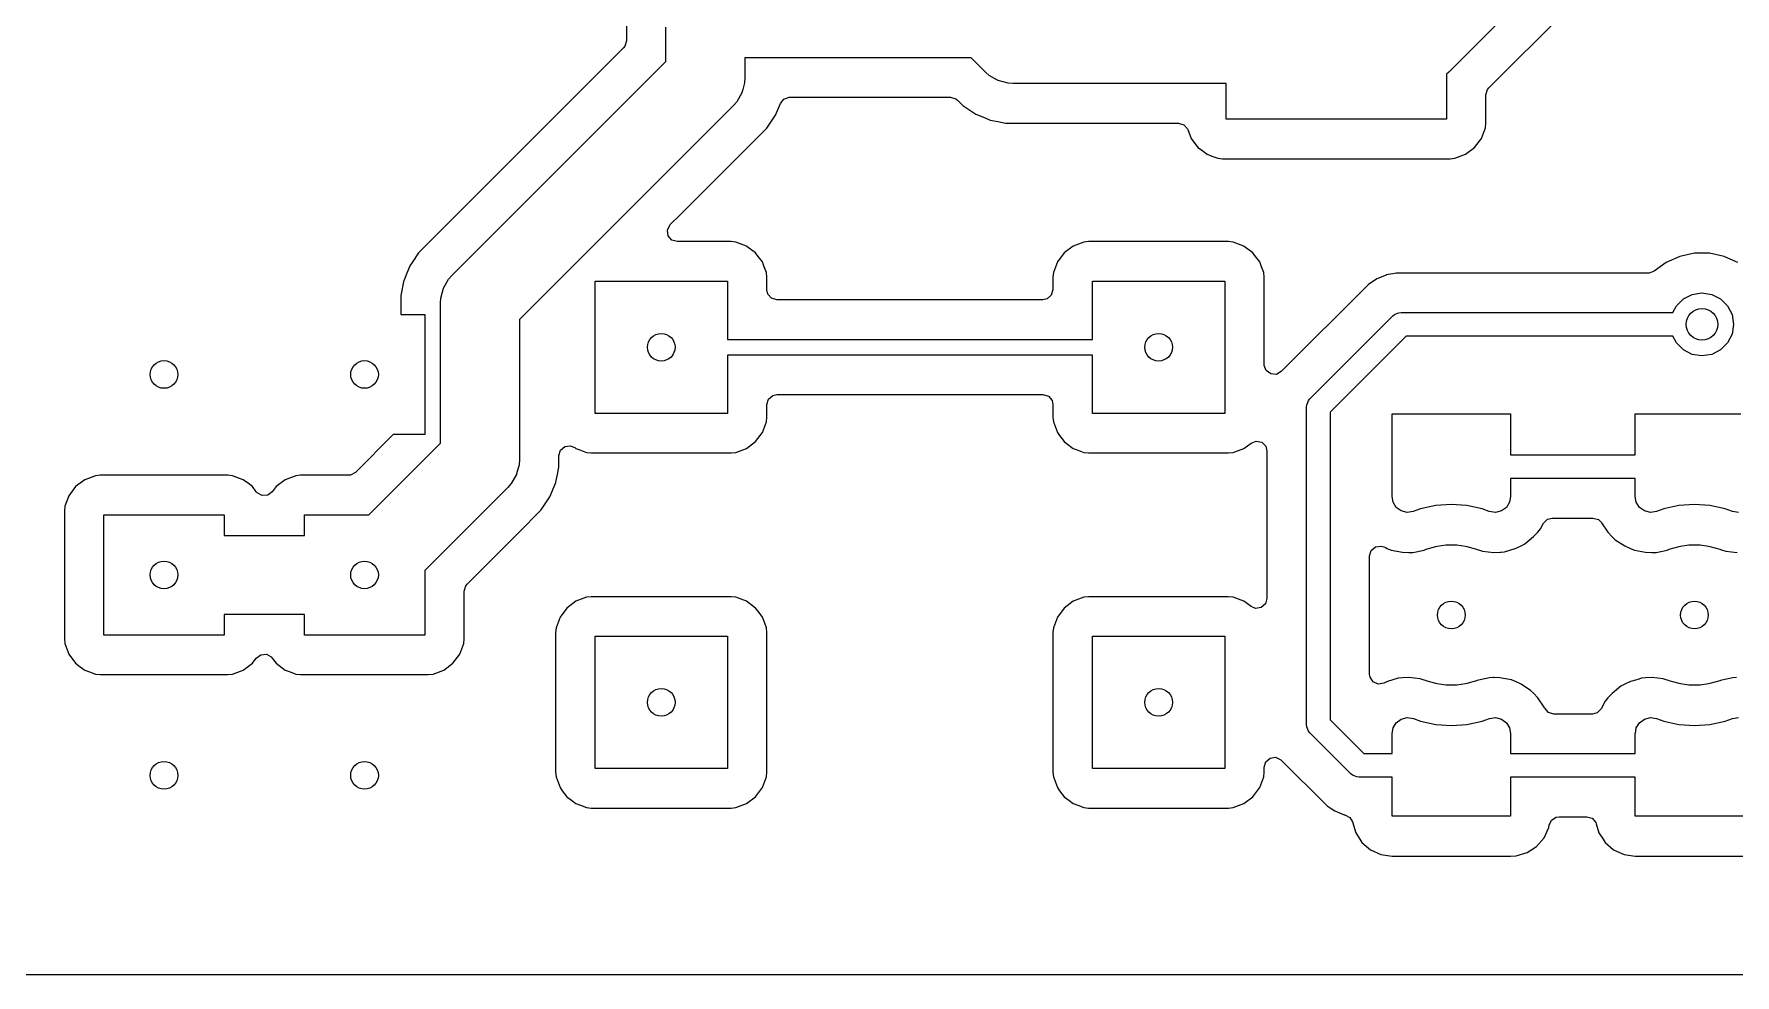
# Model space of a CAD drawing. Extents: x 0.21 to 3.39, y 0.21 to 2.59.
# Drawn here: x 1.773 to 2.621, y 0.21 to 0.68 of the extents above; entities that cross this region are included whole.
import ezdxf

# ---------------------------------------------------------------- set-up
doc = ezdxf.new("R2010")
doc.units = 0
doc.header["$MEASUREMENT"] = 0
doc.layers.add('BLACK', color=7, linetype='CONTINUOUS')

msp = doc.modelspace()

# ---------------------------------------------------------------- linework, layer by layer
at = {"layer": 'BLACK', "linetype": 'CONTINUOUS'}
for p, q in [((2.56392, 0.74608), (2.4787, 0.66086)), ((2.5088, 0.66309), (2.57483, 0.72912)), ((2.06864, 0.70398), (2.06864, 0.6764)), ((2.08835, 0.66619), (2.08835, 0.68331)), ((2.06719, 0.67289), (1.96496, 0.57067)), ((2.06785, 0.67372), (2.06719, 0.67289)), ((2.06864, 0.6764), (2.06785, 0.67372)), ((1.98164, 0.55948), (2.08835, 0.66619)), ((2.22993, 0.66802), (2.12772, 0.66802)), ((2.12772, 0.66802), (2.12772, 0.65803)), ((2.24048, 0.66802), (2.22993, 0.66802)), ((2.24764, 0.66086), (2.24048, 0.66802)), ((2.49871, 0.653), (2.5088, 0.66309)), ((2.12755, 0.65546), (2.12667, 0.65218)), ((2.12772, 0.65803), (2.12755, 0.65546)), ((2.12755, 0.65546), (2.12755, 0.65546)), ((2.24958, 0.65916), (2.24764, 0.66086)), ((2.25328, 0.65702), (2.24958, 0.65916)), ((2.24958, 0.65916), (2.24958, 0.65916)), ((2.25403, 0.65659), (2.25328, 0.65702)), ((2.25899, 0.65526), (2.25403, 0.65659)), ((2.26156, 0.65509), (2.25899, 0.65526)), ((2.25899, 0.65526), (2.25899, 0.65526)), ((2.36771, 0.65509), (2.26156, 0.65509)), ((2.36771, 0.63731), (2.36771, 0.65509)), ((2.4787, 0.66086), (2.47755, 0.65985)), ((2.47755, 0.65985), (2.47755, 0.63731)), ((2.12365, 0.64605), (2.12195, 0.64411)), ((2.12622, 0.6505), (2.12365, 0.64605)), ((2.12365, 0.64605), (2.12365, 0.64605)), ((2.12667, 0.65218), (2.12622, 0.6505)), ((2.14294, 0.63937), (2.14538, 0.64526)), ((2.14538, 0.64526), (2.14713, 0.64743)), ((2.14713, 0.64743), (2.14978, 0.64832)), ((2.14978, 0.64832), (2.14996, 0.64832)), ((2.14996, 0.64832), (2.22796, 0.64832)), ((2.22796, 0.64832), (2.23026, 0.64832)), ((2.23026, 0.64832), (2.23294, 0.64753)), ((2.23294, 0.64753), (2.23377, 0.64687)), ((2.23377, 0.64687), (2.23645, 0.64418)), ((2.49726, 0.6495), (2.49804, 0.65218)), ((2.49726, 0.63543), (2.49726, 0.6495)), ((2.49804, 0.65218), (2.49871, 0.653)), ((2.12195, 0.64411), (2.01524, 0.53741)), ((2.13957, 0.63434), (2.14294, 0.63937)), ((2.23645, 0.64418), (2.23845, 0.64285)), ((2.23845, 0.64285), (2.2429, 0.63987)), ((2.2429, 0.63987), (2.2429, 0.63987)), ((2.2429, 0.63987), (2.2475, 0.63796)), ((2.2475, 0.63796), (2.2475, 0.63796)), ((2.2475, 0.63796), (2.2475, 0.63796)), ((2.2475, 0.63796), (2.25007, 0.6369)), ((2.25007, 0.6369), (2.25388, 0.63614)), ((2.47755, 0.63731), (2.36771, 0.63731)), ((2.09543, 0.58972), (2.13863, 0.63292)), ((2.13863, 0.63292), (2.13957, 0.63434)), ((2.25388, 0.63614), (2.25768, 0.63539)), ((2.25768, 0.63539), (2.25768, 0.63539)), ((2.25768, 0.63539), (2.26544, 0.63539)), ((2.26544, 0.63539), (2.34395, 0.63539)), ((2.34395, 0.63539), (2.34664, 0.6346)), ((2.34664, 0.6346), (2.34847, 0.63249)), ((2.34847, 0.63249), (2.3486, 0.63216)), ((2.3486, 0.63216), (2.35024, 0.62777)), ((2.35024, 0.62777), (2.35024, 0.62777)), ((2.35024, 0.62777), (2.35363, 0.62324)), ((2.49163, 0.62324), (2.49502, 0.62777)), ((2.49502, 0.62777), (2.497, 0.63308)), ((2.497, 0.63308), (2.49726, 0.63543)), ((2.35363, 0.62324), (2.35483, 0.62234)), ((2.35483, 0.62234), (2.35817, 0.61984)), ((2.35817, 0.61984), (2.35817, 0.61984)), ((2.35817, 0.61984), (2.35817, 0.61984)), ((2.35817, 0.61984), (2.36054, 0.61896)), ((2.48178, 0.61786), (2.48709, 0.61984)), ((2.48709, 0.61984), (2.49163, 0.62324)), ((2.36054, 0.61896), (2.36348, 0.61786)), ((2.36348, 0.61786), (2.36348, 0.61786)), ((2.36348, 0.61786), (2.36582, 0.61761)), ((2.36582, 0.61761), (2.47944, 0.61761)), ((2.47944, 0.61761), (2.48178, 0.61786)), ((2.09046, 0.58476), (2.09543, 0.58972)), ((2.08906, 0.58195), (2.09022, 0.5845)), ((2.08946, 0.57919), (2.08906, 0.58195)), ((2.09129, 0.57707), (2.08946, 0.57919)), ((2.09022, 0.5845), (2.09046, 0.58476)), ((2.09397, 0.57629), (2.09129, 0.57707)), ((1.96496, 0.57067), (1.96176, 0.56587)), ((1.96496, 0.57067), (1.96496, 0.57067)), ((2.12087, 0.57629), (2.09397, 0.57629)), ((2.12322, 0.57604), (2.12087, 0.57629)), ((2.12087, 0.57629), (2.12087, 0.57629)), ((2.12852, 0.57405), (2.12322, 0.57604)), ((2.12322, 0.57604), (2.12322, 0.57604)), ((2.12852, 0.57405), (2.12852, 0.57405)), ((2.12874, 0.57389), (2.12852, 0.57405)), ((2.12852, 0.57405), (2.12852, 0.57405)), ((2.13306, 0.57066), (2.12874, 0.57389)), ((2.13438, 0.5689), (2.13306, 0.57066)), ((2.13646, 0.56612), (2.13438, 0.5689)), ((2.28694, 0.57066), (2.28354, 0.56612)), ((2.29148, 0.57405), (2.28694, 0.57066)), ((2.29678, 0.57604), (2.29148, 0.57405)), ((2.29148, 0.57405), (2.29148, 0.57405)), ((2.29913, 0.57629), (2.29678, 0.57604)), ((2.29678, 0.57604), (2.29678, 0.57604)), ((2.3689, 0.57629), (2.29913, 0.57629)), ((2.29913, 0.57629), (2.29913, 0.57629)), ((2.37125, 0.57604), (2.3689, 0.57629)), ((2.37656, 0.57405), (2.37125, 0.57604)), ((2.37125, 0.57604), (2.37125, 0.57604)), ((2.37656, 0.57405), (2.37656, 0.57405)), ((2.37677, 0.57389), (2.37656, 0.57405)), ((2.37656, 0.57405), (2.37656, 0.57405)), ((2.38109, 0.57066), (2.37677, 0.57389)), ((2.38241, 0.5689), (2.38109, 0.57066)), ((2.38449, 0.56612), (2.38241, 0.5689)), ((2.59398, 0.5689), (2.58718, 0.56587)), ((2.60127, 0.57045), (2.59398, 0.5689)), ((2.60873, 0.57045), (2.60127, 0.57045)), ((2.61602, 0.5689), (2.60873, 0.57045)), ((2.61788, 0.56807), (2.61602, 0.5689)), ((2.61602, 0.5689), (2.61602, 0.5689)), ((2.61602, 0.5689), (2.61602, 0.5689)), ((1.95916, 0.56061), (1.9577, 0.55709)), ((1.96044, 0.56369), (1.95916, 0.56061)), ((1.96065, 0.56422), (1.96044, 0.56369)), ((1.96176, 0.56587), (1.96065, 0.56422)), ((2.13736, 0.56369), (2.13646, 0.56612)), ((2.13646, 0.56612), (2.13646, 0.56612)), ((2.13646, 0.56612), (2.13646, 0.56612)), ((2.13844, 0.56081), (2.13736, 0.56369)), ((2.13869, 0.55847), (2.13844, 0.56081)), ((2.28156, 0.56081), (2.28131, 0.55847)), ((2.28354, 0.56612), (2.28156, 0.56081)), ((2.28354, 0.56612), (2.28354, 0.56612)), ((2.38539, 0.56369), (2.38449, 0.56612)), ((2.38449, 0.56612), (2.38449, 0.56612)), ((2.38449, 0.56612), (2.38449, 0.56612)), ((2.38647, 0.56081), (2.38539, 0.56369)), ((2.38672, 0.55847), (2.38647, 0.56081)), ((2.45083, 0.56028), (2.44753, 0.55963)), ((2.45248, 0.56061), (2.45083, 0.56028)), ((2.57832, 0.56061), (2.45248, 0.56061)), ((2.5786, 0.56062), (2.57832, 0.56061)), ((2.58124, 0.56156), (2.5786, 0.56062)), ((2.58718, 0.56587), (2.58124, 0.56156)), ((2.58718, 0.56587), (2.58718, 0.56587)), ((2.62282, 0.56587), (2.61788, 0.56807)), ((1.95768, 0.55705), (1.95617, 0.54944)), ((1.9577, 0.55709), (1.95768, 0.55705)), ((1.95768, 0.55705), (1.95768, 0.55705)), ((1.9577, 0.55709), (1.9577, 0.55709)), ((1.97604, 0.54813), (1.97737, 0.55309)), ((1.97737, 0.55309), (1.97994, 0.55754)), ((1.97994, 0.55754), (1.98164, 0.55948)), ((1.97994, 0.55754), (1.97994, 0.55754)), ((2.05298, 0.49058), (2.05298, 0.55658)), ((2.05298, 0.55658), (2.11898, 0.55658)), ((2.11898, 0.55658), (2.11898, 0.52752)), ((2.13869, 0.55219), (2.13869, 0.55847)), ((2.13869, 0.55847), (2.13869, 0.55847)), ((2.13914, 0.55012), (2.13869, 0.55219)), ((2.28131, 0.55219), (2.28052, 0.5495)), ((2.28131, 0.55847), (2.28131, 0.55219)), ((2.30102, 0.52752), (2.30102, 0.55658)), ((2.30102, 0.55658), (2.36702, 0.55658)), ((2.36702, 0.55658), (2.36702, 0.49058)), ((2.38672, 0.51491), (2.38672, 0.55847)), ((2.43867, 0.55489), (2.39519, 0.51141)), ((2.44287, 0.5577), (2.43867, 0.55489)), ((2.43867, 0.55489), (2.43867, 0.55489)), ((2.44289, 0.5577), (2.44287, 0.5577)), ((2.44746, 0.5596), (2.44289, 0.5577)), ((2.44753, 0.55963), (2.44746, 0.5596)), ((2.44753, 0.55963), (2.44753, 0.55963)), ((1.95617, 0.54944), (1.95617, 0.54)), ((1.97587, 0.54556), (1.97604, 0.54813)), ((1.97587, 0.47571), (1.97587, 0.54556)), ((1.97604, 0.54813), (1.97604, 0.54813)), ((2.14097, 0.54801), (2.13914, 0.55012)), ((2.14365, 0.54722), (2.14097, 0.54801)), ((2.27635, 0.54722), (2.14365, 0.54722)), ((2.27841, 0.54767), (2.27635, 0.54722)), ((2.28052, 0.5495), (2.27841, 0.54767)), ((2.59055, 0.54091), (2.59226, 0.54426)), ((2.59226, 0.54426), (2.59574, 0.54774)), ((2.59574, 0.54774), (2.60013, 0.54998)), ((2.60013, 0.54998), (2.605, 0.55075)), ((2.605, 0.55075), (2.60987, 0.54998)), ((2.60987, 0.54998), (2.61426, 0.54774)), ((2.61426, 0.54774), (2.61774, 0.54426)), ((2.61774, 0.54426), (2.61998, 0.53987)), ((1.95617, 0.54), (1.968, 0.54)), ((1.968, 0.54), (1.968, 0.48)), ((2.01524, 0.53741), (2.01524, 0.46756)), ((2.40949, 0.49784), (2.45082, 0.53918)), ((2.45082, 0.53918), (2.45172, 0.53991)), ((2.45172, 0.53991), (2.45322, 0.54053)), ((2.45322, 0.54053), (2.45385, 0.54079)), ((2.45385, 0.54079), (2.455, 0.54091)), ((2.455, 0.54091), (2.59055, 0.54091)), ((2.61998, 0.53987), (2.62075, 0.535)), ((2.62075, 0.535), (2.61998, 0.53013)), ((2.11898, 0.52752), (2.30102, 0.52752)), ((2.45745, 0.52909), (2.41957, 0.49122)), ((2.59055, 0.52909), (2.45745, 0.52909)), ((2.59226, 0.52574), (2.59055, 0.52909)), ((2.61998, 0.53013), (2.61774, 0.52574)), ((2.30102, 0.51965), (2.11898, 0.51965)), ((2.11898, 0.51965), (2.11898, 0.49058)), ((2.30102, 0.49058), (2.30102, 0.51965)), ((2.59574, 0.52226), (2.59226, 0.52574)), ((2.60013, 0.52002), (2.59574, 0.52226)), ((2.605, 0.51925), (2.60013, 0.52002)), ((2.60987, 0.52002), (2.605, 0.51925)), ((2.61426, 0.52226), (2.60987, 0.52002)), ((2.61774, 0.52574), (2.61426, 0.52226)), ((2.38673, 0.51456), (2.38672, 0.51491)), ((2.38771, 0.51194), (2.38673, 0.51456)), ((2.38995, 0.51027), (2.38771, 0.51194)), ((2.39274, 0.51007), (2.38995, 0.51027)), ((2.39519, 0.51141), (2.39274, 0.51007)), ((2.13869, 0.49498), (2.13948, 0.49766)), ((2.13869, 0.4887), (2.13869, 0.49498)), ((2.13948, 0.49766), (2.14159, 0.49949)), ((2.14159, 0.49949), (2.14365, 0.49994)), ((2.14365, 0.49994), (2.27635, 0.49994)), ((2.27635, 0.49994), (2.27903, 0.49915)), ((2.27903, 0.49915), (2.28086, 0.49704)), ((2.28086, 0.49704), (2.28131, 0.49498)), ((2.28131, 0.49498), (2.28131, 0.4887)), ((2.40776, 0.49366), (2.40787, 0.49481)), ((2.40776, 0.33534), (2.40776, 0.49366)), ((2.40787, 0.49481), (2.40837, 0.49602)), ((2.40837, 0.49602), (2.40875, 0.49694)), ((2.40875, 0.49694), (2.40949, 0.49784)), ((2.11898, 0.49058), (2.05298, 0.49058)), ((2.13646, 0.48104), (2.13844, 0.48635)), ((2.13844, 0.48635), (2.13869, 0.4887)), ((2.28131, 0.4887), (2.28131, 0.4887)), ((2.28131, 0.4887), (2.28156, 0.48635)), ((2.28156, 0.48635), (2.28156, 0.48635)), ((2.28156, 0.48635), (2.28354, 0.48104)), ((2.36702, 0.49058), (2.30102, 0.49058)), ((2.41957, 0.49122), (2.41957, 0.33778)), ((2.45047, 0.44946), (2.45047, 0.49039)), ((2.45047, 0.49039), (2.50953, 0.49039)), ((2.50953, 0.49039), (2.50953, 0.46991)), ((2.57172, 0.46991), (2.57172, 0.49039)), ((2.57172, 0.49039), (2.62443, 0.49039)), ((1.95229, 0.48), (1.93345, 0.46116)), ((1.94016, 0.44), (1.97587, 0.47571)), ((1.968, 0.48), (1.95229, 0.48)), ((2.12852, 0.47311), (2.13306, 0.47651)), ((2.13306, 0.47651), (2.13646, 0.48104)), ((2.28354, 0.48104), (2.28354, 0.48104)), ((2.28354, 0.48104), (2.28354, 0.48104)), ((2.28354, 0.48104), (2.28467, 0.47954)), ((2.28467, 0.47954), (2.28694, 0.47651)), ((2.28694, 0.47651), (2.28791, 0.47578)), ((2.28791, 0.47578), (2.29148, 0.47311)), ((2.37656, 0.47311), (2.38012, 0.47578)), ((2.38012, 0.47578), (2.38274, 0.47675)), ((2.38274, 0.47675), (2.38547, 0.47616)), ((2.38547, 0.47616), (2.38744, 0.47418)), ((2.01524, 0.46756), (2.01508, 0.46499)), ((2.03495, 0.46956), (2.03574, 0.47224)), ((2.03495, 0.46368), (2.03495, 0.46956)), ((2.03574, 0.47224), (2.03785, 0.47407)), ((2.03785, 0.47407), (2.04062, 0.47447)), ((2.04062, 0.47447), (2.04288, 0.47353)), ((2.04288, 0.47353), (2.04344, 0.47311)), ((2.04344, 0.47311), (2.04344, 0.47311)), ((2.04344, 0.47311), (2.04534, 0.4724)), ((2.04534, 0.4724), (2.04875, 0.47113)), ((2.04875, 0.47113), (2.04875, 0.47113)), ((2.04875, 0.47113), (2.0511, 0.47088)), ((2.0511, 0.47088), (2.12087, 0.47088)), ((2.12087, 0.47088), (2.12322, 0.47113)), ((2.12322, 0.47113), (2.12852, 0.47311)), ((2.29148, 0.47311), (2.29148, 0.47311)), ((2.29148, 0.47311), (2.29148, 0.47311)), ((2.29148, 0.47311), (2.29337, 0.4724)), ((2.29337, 0.4724), (2.29678, 0.47113)), ((2.29678, 0.47113), (2.29678, 0.47113)), ((2.29678, 0.47113), (2.29913, 0.47088)), ((2.29913, 0.47088), (2.3689, 0.47088)), ((2.3689, 0.47088), (2.37125, 0.47113)), ((2.37125, 0.47113), (2.37656, 0.47311)), ((2.38744, 0.47418), (2.38805, 0.47181)), ((2.38805, 0.47181), (2.38805, 0.39819)), ((2.50953, 0.46991), (2.57172, 0.46991)), ((1.80377, 0.45945), (1.79846, 0.45747)), ((1.80611, 0.4597), (1.80377, 0.45945)), ((1.80377, 0.45945), (1.80377, 0.45945)), ((1.80612, 0.4597), (1.80611, 0.4597)), ((1.86988, 0.4597), (1.80612, 0.4597)), ((1.87223, 0.45945), (1.86988, 0.4597)), ((1.87754, 0.45747), (1.87223, 0.45945)), ((1.87223, 0.45945), (1.87223, 0.45945)), ((1.90377, 0.45945), (1.89846, 0.45747)), ((1.90611, 0.4597), (1.90377, 0.45945)), ((1.90377, 0.45945), (1.90377, 0.45945)), ((1.90612, 0.4597), (1.90611, 0.4597)), ((1.92994, 0.4597), (1.90612, 0.4597)), ((1.931, 0.45982), (1.92994, 0.4597)), ((1.93345, 0.46116), (1.931, 0.45982)), ((2.01375, 0.46003), (2.01118, 0.45558)), ((2.01383, 0.46035), (2.01375, 0.46003)), ((2.01508, 0.46499), (2.01383, 0.46035)), ((2.01508, 0.46499), (2.01508, 0.46499)), ((2.03363, 0.45706), (2.03422, 0.46002)), ((2.03422, 0.46002), (2.03461, 0.46197)), ((2.03422, 0.46002), (2.03422, 0.46002)), ((2.03461, 0.46197), (2.03495, 0.46368)), ((2.57172, 0.45809), (2.50953, 0.45809)), ((2.50953, 0.45809), (2.50953, 0.44906)), ((2.57172, 0.44946), (2.57172, 0.45809)), ((1.79392, 0.45408), (1.79053, 0.44954)), ((1.79846, 0.45747), (1.79392, 0.45408)), ((1.79846, 0.45747), (1.79846, 0.45747)), ((1.88014, 0.45553), (1.87754, 0.45747)), ((1.87754, 0.45747), (1.87754, 0.45747)), ((1.87754, 0.45747), (1.87754, 0.45747)), ((1.88208, 0.45408), (1.88014, 0.45553)), ((1.88403, 0.45147), (1.88208, 0.45408)), ((1.88449, 0.45093), (1.88403, 0.45147)), ((1.88695, 0.44959), (1.88449, 0.45093)), ((1.88973, 0.44979), (1.88695, 0.44959)), ((1.89197, 0.45147), (1.88973, 0.44979)), ((1.89392, 0.45408), (1.89197, 0.45147)), ((1.89846, 0.45747), (1.89392, 0.45408)), ((1.89846, 0.45747), (1.89846, 0.45747)), ((2.00948, 0.45364), (1.968, 0.41216)), ((2.01118, 0.45558), (2.00948, 0.45364)), ((2.01118, 0.45558), (2.01118, 0.45558)), ((2.03047, 0.4489), (2.03344, 0.45607)), ((2.03344, 0.45607), (2.03363, 0.45706)), ((2.03344, 0.45607), (2.03344, 0.45607)), ((2.03344, 0.45607), (2.03344, 0.45607)), ((1.78855, 0.44423), (1.7883, 0.44188)), ((1.7883, 0.44188), (1.7883, 0.37812)), ((1.79053, 0.44954), (1.78855, 0.44423)), ((1.79053, 0.44954), (1.79053, 0.44954)), ((2.02067, 0.43696), (2.02616, 0.44245)), ((2.02616, 0.44245), (2.03047, 0.4489)), ((2.45045, 0.44937), (2.45047, 0.44946)), ((2.45047, 0.44923), (2.45045, 0.44937)), ((2.45047, 0.44906), (2.45047, 0.44923)), ((2.4505, 0.44906), (2.45047, 0.44906)), ((2.45093, 0.44633), (2.4505, 0.44906)), ((2.45253, 0.44371), (2.45093, 0.44633)), ((2.45501, 0.4419), (2.45253, 0.44371)), ((2.458, 0.44118), (2.45501, 0.4419)), ((2.46103, 0.44165), (2.458, 0.44118)), ((2.46467, 0.44299), (2.46103, 0.44165)), ((2.46103, 0.44165), (2.46103, 0.44165)), ((2.47225, 0.44461), (2.46467, 0.44299)), ((2.47999, 0.44516), (2.47225, 0.44461)), ((2.48772, 0.44462), (2.47999, 0.44516)), ((2.4953, 0.443), (2.48772, 0.44462)), ((2.49894, 0.44166), (2.4953, 0.443)), ((2.50198, 0.44119), (2.49894, 0.44166)), ((2.49894, 0.44166), (2.49894, 0.44166)), ((2.50496, 0.44191), (2.50198, 0.44119)), ((2.50745, 0.44372), (2.50496, 0.44191)), ((2.50905, 0.44634), (2.50745, 0.44372)), ((2.50947, 0.44906), (2.50905, 0.44634)), ((2.50953, 0.44906), (2.50947, 0.44906)), ((2.5717, 0.44937), (2.57172, 0.44946)), ((2.57172, 0.44923), (2.5717, 0.44937)), ((2.57172, 0.44906), (2.57172, 0.44923)), ((2.57175, 0.44906), (2.57172, 0.44906)), ((2.57218, 0.44633), (2.57175, 0.44906)), ((2.57378, 0.44371), (2.57218, 0.44633)), ((2.57626, 0.4419), (2.57378, 0.44371)), ((2.57925, 0.44118), (2.57626, 0.4419)), ((2.58228, 0.44165), (2.57925, 0.44118)), ((2.58592, 0.44299), (2.58228, 0.44165)), ((2.58228, 0.44165), (2.58228, 0.44165)), ((2.5935, 0.44461), (2.58592, 0.44299)), ((2.60124, 0.44516), (2.5935, 0.44461)), ((2.60897, 0.44462), (2.60124, 0.44516)), ((2.61655, 0.443), (2.60897, 0.44462)), ((2.62019, 0.44166), (2.61655, 0.443)), ((2.62323, 0.44119), (2.62019, 0.44166)), ((2.62019, 0.44166), (2.62019, 0.44166)), ((1.808, 0.38), (1.808, 0.44)), ((1.808, 0.44), (1.868, 0.44)), ((1.868, 0.44), (1.868, 0.42969)), ((1.908, 0.42969), (1.908, 0.44)), ((1.908, 0.44), (1.94016, 0.44)), ((1.98916, 0.40545), (2.02039, 0.43668)), ((2.02039, 0.43668), (2.02067, 0.43696)), ((2.02039, 0.43668), (2.02039, 0.43668)), ((2.02067, 0.43696), (2.02067, 0.43696)), ((2.52315, 0.43139), (2.52451, 0.43304)), ((2.52451, 0.43304), (2.52598, 0.43578)), ((2.52598, 0.43578), (2.52795, 0.43777)), ((2.52795, 0.43777), (2.53035, 0.43839)), ((2.53035, 0.43839), (2.55065, 0.43839)), ((2.55065, 0.43839), (2.55333, 0.4376)), ((2.55333, 0.4376), (2.55474, 0.43624)), ((2.55474, 0.43624), (2.55488, 0.43604)), ((2.55488, 0.43604), (2.55488, 0.43604)), ((2.55488, 0.43604), (2.55808, 0.43137)), ((1.868, 0.42969), (1.908, 0.42969)), ((2.44217, 0.424), (2.44494, 0.4244)), ((2.44494, 0.4244), (2.44632, 0.42399)), ((2.4674, 0.42278), (2.47231, 0.4242)), ((2.47231, 0.4242), (2.47299, 0.42434)), ((2.47299, 0.42434), (2.47718, 0.42494)), ((2.47718, 0.42494), (2.47788, 0.42499)), ((2.47788, 0.42499), (2.48211, 0.42499)), ((2.48211, 0.42499), (2.4828, 0.42494)), ((2.4828, 0.42494), (2.48699, 0.42435)), ((2.48699, 0.42435), (2.48767, 0.4242)), ((2.48767, 0.4242), (2.49258, 0.42278)), ((2.51271, 0.42357), (2.51475, 0.42451)), ((2.51475, 0.42451), (2.51664, 0.42551)), ((2.51475, 0.42451), (2.51475, 0.42451)), ((2.51475, 0.42451), (2.51475, 0.42451)), ((2.51664, 0.42551), (2.52103, 0.42909)), ((2.52103, 0.42909), (2.52315, 0.43139)), ((2.55808, 0.43137), (2.56021, 0.42907)), ((2.56021, 0.42907), (2.56173, 0.42758)), ((2.56173, 0.42758), (2.56173, 0.42758)), ((2.56173, 0.42758), (2.56173, 0.42758)), ((2.56173, 0.42758), (2.56173, 0.42758)), ((2.56173, 0.42758), (2.56648, 0.4245)), ((2.56648, 0.4245), (2.56648, 0.4245)), ((2.56648, 0.4245), (2.56932, 0.42318)), ((2.58865, 0.42278), (2.59356, 0.4242)), ((2.59356, 0.4242), (2.59424, 0.42434)), ((2.59424, 0.42434), (2.59843, 0.42494)), ((2.59843, 0.42494), (2.59913, 0.42499)), ((2.59913, 0.42499), (2.60336, 0.42499)), ((2.60336, 0.42499), (2.60405, 0.42494)), ((2.60405, 0.42494), (2.60824, 0.42435)), ((2.60824, 0.42435), (2.60892, 0.4242)), ((2.60892, 0.4242), (2.61383, 0.42278)), ((2.43927, 0.41949), (2.44006, 0.42217)), ((2.43927, 0.36048), (2.43927, 0.41949)), ((2.44006, 0.42217), (2.44217, 0.424)), ((2.44632, 0.42399), (2.44713, 0.42362)), ((2.44713, 0.42362), (2.44807, 0.42318)), ((2.44807, 0.42318), (2.44807, 0.42318)), ((2.44807, 0.42318), (2.44807, 0.42318)), ((2.44807, 0.42318), (2.45005, 0.42239)), ((2.45005, 0.42239), (2.45562, 0.42136)), ((2.45562, 0.42136), (2.45875, 0.42123)), ((2.45875, 0.42123), (2.46088, 0.42126)), ((2.46088, 0.42126), (2.46642, 0.42243)), ((2.46642, 0.42243), (2.46707, 0.42267)), ((2.46707, 0.42267), (2.4674, 0.42278)), ((2.49258, 0.42278), (2.49291, 0.42268)), ((2.49291, 0.42268), (2.49356, 0.42244)), ((2.49356, 0.42244), (2.4956, 0.42181)), ((2.4956, 0.42181), (2.50123, 0.42124)), ((2.50123, 0.42124), (2.50436, 0.42137)), ((2.50436, 0.42137), (2.50494, 0.42142)), ((2.50436, 0.42137), (2.50436, 0.42137)), ((2.50436, 0.42137), (2.50436, 0.42137)), ((2.50494, 0.42142), (2.50648, 0.42157)), ((2.50648, 0.42157), (2.51191, 0.4232)), ((2.51191, 0.4232), (2.51271, 0.42357)), ((2.56932, 0.42318), (2.56932, 0.42318)), ((2.56932, 0.42318), (2.56932, 0.42318)), ((2.56932, 0.42318), (2.5713, 0.42239)), ((2.5713, 0.42239), (2.57687, 0.42136)), ((2.57687, 0.42136), (2.58, 0.42123)), ((2.58, 0.42123), (2.58213, 0.42126)), ((2.58213, 0.42126), (2.58767, 0.42243)), ((2.58767, 0.42243), (2.58832, 0.42267)), ((2.58832, 0.42267), (2.58865, 0.42278)), ((2.61383, 0.42278), (2.61416, 0.42268)), ((2.61416, 0.42268), (2.61481, 0.42244)), ((2.61481, 0.42244), (2.61685, 0.42181)), ((2.61685, 0.42181), (2.62248, 0.42124)), ((1.968, 0.41216), (1.968, 0.38)), ((1.9877, 0.40194), (1.98849, 0.40463)), ((1.9877, 0.3813), (1.9877, 0.40194)), ((1.98849, 0.40463), (1.98916, 0.40545)), ((2.04875, 0.39887), (2.04344, 0.39689)), ((2.0511, 0.39912), (2.04875, 0.39887)), ((2.04875, 0.39887), (2.04875, 0.39887)), ((2.12087, 0.39912), (2.0511, 0.39912)), ((2.0511, 0.39912), (2.0511, 0.39912)), ((2.12322, 0.39887), (2.12087, 0.39912)), ((2.12852, 0.39689), (2.12322, 0.39887)), ((2.12322, 0.39887), (2.12322, 0.39887)), ((2.29678, 0.39887), (2.29148, 0.39689)), ((2.29913, 0.39912), (2.29678, 0.39887)), ((2.29678, 0.39887), (2.29678, 0.39887)), ((2.3689, 0.39912), (2.29913, 0.39912)), ((2.29913, 0.39912), (2.29913, 0.39912)), ((2.37125, 0.39887), (2.3689, 0.39912)), ((2.37656, 0.39689), (2.37125, 0.39887)), ((2.37125, 0.39887), (2.37125, 0.39887)), ((1.908, 0.39031), (1.868, 0.39031)), ((1.868, 0.39031), (1.868, 0.38)), ((1.908, 0.38), (1.908, 0.39031)), ((2.03891, 0.39349), (2.03551, 0.38896)), ((2.04344, 0.39689), (2.03891, 0.39349)), ((2.04344, 0.39689), (2.04344, 0.39689)), ((2.13003, 0.39576), (2.12852, 0.39689)), ((2.12852, 0.39689), (2.12852, 0.39689)), ((2.12852, 0.39689), (2.12852, 0.39689)), ((2.13306, 0.39349), (2.13003, 0.39576)), ((2.13476, 0.39123), (2.13306, 0.39349)), ((2.13646, 0.38896), (2.13476, 0.39123)), ((2.28694, 0.39349), (2.28354, 0.38896)), ((2.29148, 0.39689), (2.28694, 0.39349)), ((2.29148, 0.39689), (2.29148, 0.39689)), ((2.3784, 0.39551), (2.37656, 0.39689)), ((2.37656, 0.39689), (2.37656, 0.39689)), ((2.37656, 0.39689), (2.37656, 0.39689)), ((2.38012, 0.39422), (2.3784, 0.39551)), ((2.38238, 0.39328), (2.38012, 0.39422)), ((2.38515, 0.39368), (2.38238, 0.39328)), ((2.38726, 0.39551), (2.38515, 0.39368)), ((2.38805, 0.39819), (2.38726, 0.39551)), ((2.03353, 0.38365), (2.03328, 0.3813)), ((2.03551, 0.38896), (2.03353, 0.38365)), ((2.03551, 0.38896), (2.03551, 0.38896)), ((2.1376, 0.3859), (2.13646, 0.38896)), ((2.13646, 0.38896), (2.13646, 0.38896)), ((2.13646, 0.38896), (2.13646, 0.38896)), ((2.13844, 0.38365), (2.1376, 0.3859)), ((2.13869, 0.3813), (2.13844, 0.38365)), ((2.28156, 0.38365), (2.28131, 0.3813)), ((2.28354, 0.38896), (2.28156, 0.38365)), ((2.28354, 0.38896), (2.28354, 0.38896)), ((1.7883, 0.37812), (1.7883, 0.37811)), ((1.7883, 0.37811), (1.78855, 0.37577)), ((1.78855, 0.37577), (1.78855, 0.37577)), ((1.78855, 0.37577), (1.79053, 0.37046)), ((1.868, 0.38), (1.808, 0.38)), ((1.968, 0.38), (1.908, 0.38)), ((1.98547, 0.37046), (1.98745, 0.37577)), ((1.98745, 0.37577), (1.9877, 0.37812)), ((1.9877, 0.37812), (1.9877, 0.3813)), ((2.03328, 0.3813), (2.03328, 0.31153)), ((2.05298, 0.31342), (2.05298, 0.37942)), ((2.05298, 0.37942), (2.11898, 0.37942)), ((2.11898, 0.37942), (2.11898, 0.31342)), ((2.13869, 0.31153), (2.13869, 0.3813)), ((2.28131, 0.3813), (2.28131, 0.31153)), ((2.30102, 0.31342), (2.30102, 0.37942)), ((2.30102, 0.37942), (2.36702, 0.37942)), ((2.36702, 0.37942), (2.36702, 0.31342)), ((1.79053, 0.37046), (1.79053, 0.37046)), ((1.79053, 0.37046), (1.79392, 0.36592)), ((1.79392, 0.36592), (1.79619, 0.36423)), ((1.87754, 0.36253), (1.88208, 0.36592)), ((1.88208, 0.36592), (1.88403, 0.36853)), ((1.88403, 0.36853), (1.88627, 0.37021)), ((1.88627, 0.37021), (1.88905, 0.37041)), ((1.88905, 0.37041), (1.89151, 0.36907)), ((1.89151, 0.36907), (1.89197, 0.36853)), ((1.89197, 0.36853), (1.89392, 0.36592)), ((1.89392, 0.36592), (1.89846, 0.36253)), ((1.97754, 0.36253), (1.98208, 0.36592)), ((1.98208, 0.36592), (1.98547, 0.37046)), ((1.79619, 0.36423), (1.79846, 0.36253)), ((1.79846, 0.36253), (1.79846, 0.36253)), ((1.79846, 0.36253), (1.79846, 0.36253)), ((1.79846, 0.36253), (1.80084, 0.36164)), ((1.80084, 0.36164), (1.80377, 0.36055)), ((1.80377, 0.36055), (1.80377, 0.36055)), ((1.80377, 0.36055), (1.80612, 0.3603)), ((1.80612, 0.3603), (1.86988, 0.3603)), ((1.86988, 0.3603), (1.87223, 0.36055)), ((1.87223, 0.36055), (1.87754, 0.36253)), ((1.89846, 0.36253), (1.89846, 0.36253)), ((1.89846, 0.36253), (1.89846, 0.36253)), ((1.89846, 0.36253), (1.90084, 0.36164)), ((1.90084, 0.36164), (1.90377, 0.36055)), ((1.90377, 0.36055), (1.90377, 0.36055)), ((1.90377, 0.36055), (1.90612, 0.3603)), ((1.90612, 0.3603), (1.96988, 0.3603)), ((1.96988, 0.3603), (1.97223, 0.36055)), ((1.97223, 0.36055), (1.97754, 0.36253)), ((2.43948, 0.35906), (2.43927, 0.36048)), ((2.441, 0.35672), (2.43948, 0.35906)), ((2.44355, 0.35557), (2.441, 0.35672)), ((2.44809, 0.3568), (2.44632, 0.35598)), ((2.45351, 0.35843), (2.44809, 0.3568)), ((2.45352, 0.35843), (2.45351, 0.35843)), ((2.45564, 0.35863), (2.45352, 0.35843)), ((2.45877, 0.35876), (2.45564, 0.35863)), ((2.4644, 0.35819), (2.45877, 0.35876)), ((2.46644, 0.35756), (2.4644, 0.35819)), ((2.46709, 0.35732), (2.46644, 0.35756)), ((2.46742, 0.35722), (2.46709, 0.35732)), ((2.47233, 0.3558), (2.46742, 0.35722)), ((2.4926, 0.35722), (2.48769, 0.3558)), ((2.49293, 0.35733), (2.4926, 0.35722)), ((2.49358, 0.35757), (2.49293, 0.35733)), ((2.49912, 0.35874), (2.49358, 0.35757)), ((2.50093, 0.35877), (2.49912, 0.35874)), ((2.49912, 0.35874), (2.49912, 0.35874)), ((2.50125, 0.35877), (2.50093, 0.35877)), ((2.50438, 0.35864), (2.50125, 0.35877)), ((2.50125, 0.35877), (2.50125, 0.35877)), ((2.50125, 0.35877), (2.50125, 0.35877)), ((2.50506, 0.35852), (2.50438, 0.35864)), ((2.50438, 0.35864), (2.50438, 0.35864)), ((2.50438, 0.35864), (2.50438, 0.35864)), ((2.50995, 0.35761), (2.50506, 0.35852)), ((2.51193, 0.35682), (2.50995, 0.35761)), ((2.51477, 0.3555), (2.51193, 0.35682)), ((2.56934, 0.3568), (2.5665, 0.35549)), ((2.56939, 0.35682), (2.56934, 0.3568)), ((2.56934, 0.3568), (2.56934, 0.3568)), ((2.57244, 0.35774), (2.56939, 0.35682)), ((2.57476, 0.35843), (2.57244, 0.35774)), ((2.57477, 0.35843), (2.57476, 0.35843)), ((2.57689, 0.35863), (2.57477, 0.35843)), ((2.58002, 0.35876), (2.57689, 0.35863)), ((2.58565, 0.35819), (2.58002, 0.35876)), ((2.58769, 0.35756), (2.58565, 0.35819)), ((2.58834, 0.35732), (2.58769, 0.35756)), ((2.58867, 0.35722), (2.58834, 0.35732)), ((2.59358, 0.3558), (2.58867, 0.35722)), ((2.61385, 0.35722), (2.60894, 0.3558)), ((2.61418, 0.35733), (2.61385, 0.35722)), ((2.61483, 0.35757), (2.61418, 0.35733)), ((2.62037, 0.35874), (2.61483, 0.35757)), ((2.62218, 0.35877), (2.62037, 0.35874)), ((2.62037, 0.35874), (2.62037, 0.35874)), ((2.44632, 0.35598), (2.44355, 0.35557)), ((2.47301, 0.35565), (2.47233, 0.3558)), ((2.4772, 0.35506), (2.47301, 0.35565)), ((2.47789, 0.35501), (2.4772, 0.35506)), ((2.48212, 0.35501), (2.47789, 0.35501)), ((2.48282, 0.35506), (2.48212, 0.35501)), ((2.48701, 0.35566), (2.48282, 0.35506)), ((2.48769, 0.3558), (2.48701, 0.35566)), ((2.51952, 0.35242), (2.51477, 0.3555)), ((2.51477, 0.3555), (2.51477, 0.3555)), ((2.52104, 0.35093), (2.51952, 0.35242)), ((2.51952, 0.35242), (2.51952, 0.35242)), ((2.51952, 0.35242), (2.51952, 0.35242)), ((2.51952, 0.35242), (2.51952, 0.35242)), ((2.52317, 0.34863), (2.52104, 0.35093)), ((2.52318, 0.34861), (2.52317, 0.34863)), ((2.52637, 0.34396), (2.52318, 0.34861)), ((2.5581, 0.34861), (2.55674, 0.34696)), ((2.56022, 0.35091), (2.5581, 0.34861)), ((2.56461, 0.35449), (2.56022, 0.35091)), ((2.5665, 0.35549), (2.56461, 0.35449)), ((2.5665, 0.35549), (2.5665, 0.35549)), ((2.59426, 0.35565), (2.59358, 0.3558)), ((2.59845, 0.35506), (2.59426, 0.35565)), ((2.59914, 0.35501), (2.59845, 0.35506)), ((2.60337, 0.35501), (2.59914, 0.35501)), ((2.60407, 0.35506), (2.60337, 0.35501)), ((2.60826, 0.35566), (2.60407, 0.35506)), ((2.60894, 0.3558), (2.60826, 0.35566)), ((2.52652, 0.34361), (2.52637, 0.34396)), ((2.52657, 0.34351), (2.52652, 0.34361)), ((2.5284, 0.3414), (2.52657, 0.34351)), ((2.53108, 0.34061), (2.5284, 0.3414)), ((2.55036, 0.34061), (2.53108, 0.34061)), ((2.55276, 0.34123), (2.55036, 0.34061)), ((2.55473, 0.34322), (2.55276, 0.34123)), ((2.55674, 0.34696), (2.55473, 0.34322)), ((2.40787, 0.33419), (2.40776, 0.33534)), ((2.40875, 0.33206), (2.40787, 0.33419)), ((2.40949, 0.33116), (2.40875, 0.33206)), ((2.42982, 0.31082), (2.40949, 0.33116)), ((2.41957, 0.33778), (2.43645, 0.32091)), ((2.45047, 0.32091), (2.45047, 0.33094)), ((2.45047, 0.33094), (2.45053, 0.33094)), ((2.45053, 0.33094), (2.45095, 0.33366)), ((2.45095, 0.33366), (2.45255, 0.33628)), ((2.45255, 0.33628), (2.45504, 0.33809)), ((2.45504, 0.33809), (2.45802, 0.33881)), ((2.45802, 0.33881), (2.46106, 0.33834)), ((2.46106, 0.33834), (2.46106, 0.33834)), ((2.46106, 0.33834), (2.4647, 0.337)), ((2.4647, 0.337), (2.47228, 0.33538)), ((2.47228, 0.33538), (2.48001, 0.33484)), ((2.48001, 0.33484), (2.48775, 0.33539)), ((2.48775, 0.33539), (2.49533, 0.33701)), ((2.49533, 0.33701), (2.49897, 0.33835)), ((2.49897, 0.33835), (2.502, 0.33882)), ((2.49897, 0.33835), (2.49897, 0.33835)), ((2.502, 0.33882), (2.50499, 0.3381)), ((2.50499, 0.3381), (2.50747, 0.33629)), ((2.50747, 0.33629), (2.50907, 0.33367)), ((2.50907, 0.33367), (2.5095, 0.33094)), ((2.5095, 0.33094), (2.50953, 0.33094)), ((2.50953, 0.33094), (2.50953, 0.33077)), ((2.57172, 0.32091), (2.57172, 0.33094)), ((2.57172, 0.33094), (2.57178, 0.33094)), ((2.57178, 0.33094), (2.5722, 0.33366)), ((2.5722, 0.33366), (2.5738, 0.33628)), ((2.5738, 0.33628), (2.57629, 0.33809)), ((2.57629, 0.33809), (2.57927, 0.33881)), ((2.57927, 0.33881), (2.58231, 0.33834)), ((2.58231, 0.33834), (2.58231, 0.33834)), ((2.58231, 0.33834), (2.58595, 0.337)), ((2.58595, 0.337), (2.59353, 0.33538)), ((2.59353, 0.33538), (2.60126, 0.33484)), ((2.60126, 0.33484), (2.609, 0.33539)), ((2.609, 0.33539), (2.61658, 0.33701)), ((2.61658, 0.33701), (2.62022, 0.33835)), ((2.62022, 0.33835), (2.62325, 0.33882)), ((2.62022, 0.33835), (2.62022, 0.33835)), ((2.50953, 0.33077), (2.50955, 0.33063)), ((2.50955, 0.33063), (2.50953, 0.33054)), ((2.50953, 0.33054), (2.50953, 0.32091)), ((2.38672, 0.31409), (2.38751, 0.31677)), ((2.38672, 0.31153), (2.38672, 0.31409)), ((2.38751, 0.31677), (2.38962, 0.3186)), ((2.38962, 0.3186), (2.39239, 0.319)), ((2.39239, 0.319), (2.39493, 0.31783)), ((2.39493, 0.31783), (2.39519, 0.31759)), ((2.39519, 0.31759), (2.41767, 0.29511)), ((2.43645, 0.32091), (2.45047, 0.32091)), ((2.50953, 0.32091), (2.57172, 0.32091)), ((2.03328, 0.31153), (2.03328, 0.31153)), ((2.03328, 0.31153), (2.03353, 0.30919)), ((2.03353, 0.30919), (2.03353, 0.30919)), ((2.03353, 0.30919), (2.03551, 0.30388)), ((2.11898, 0.31342), (2.05298, 0.31342)), ((2.13646, 0.30388), (2.13844, 0.30919)), ((2.13844, 0.30919), (2.13869, 0.31153)), ((2.28131, 0.31153), (2.28131, 0.31153)), ((2.28131, 0.31153), (2.28156, 0.30919)), ((2.28156, 0.30919), (2.28156, 0.30919)), ((2.28156, 0.30919), (2.28354, 0.30388)), ((2.36702, 0.31342), (2.30102, 0.31342)), ((2.38449, 0.30388), (2.38647, 0.30919)), ((2.38647, 0.30919), (2.38672, 0.31153)), ((2.43072, 0.31009), (2.42982, 0.31082)), ((2.43197, 0.30957), (2.43072, 0.31009)), ((2.43285, 0.30921), (2.43197, 0.30957)), ((2.434, 0.30909), (2.43285, 0.30921)), ((2.45047, 0.30909), (2.434, 0.30909)), ((2.45047, 0.28961), (2.45047, 0.30909)), ((2.57172, 0.30909), (2.50953, 0.30909)), ((2.50953, 0.30909), (2.50953, 0.28961)), ((2.57172, 0.28961), (2.57172, 0.30909)), ((2.03551, 0.30388), (2.03551, 0.30388)), ((2.03551, 0.30388), (2.03551, 0.30388)), ((2.03551, 0.30388), (2.03664, 0.30237)), ((2.03664, 0.30237), (2.03891, 0.29934)), ((2.03891, 0.29934), (2.04118, 0.29764)), ((2.04118, 0.29764), (2.04344, 0.29594)), ((2.12852, 0.29594), (2.13306, 0.29934)), ((2.13306, 0.29934), (2.13646, 0.30388)), ((2.28354, 0.30388), (2.28354, 0.30388)), ((2.28354, 0.30388), (2.28354, 0.30388)), ((2.28354, 0.30388), (2.28467, 0.30237)), ((2.28467, 0.30237), (2.28694, 0.29934)), ((2.28694, 0.29934), (2.28921, 0.29764)), ((2.28921, 0.29764), (2.29148, 0.29594)), ((2.37656, 0.29594), (2.38109, 0.29934)), ((2.38109, 0.29934), (2.38449, 0.30388)), ((2.04344, 0.29594), (2.04344, 0.29594)), ((2.04344, 0.29594), (2.04344, 0.29594)), ((2.04344, 0.29594), (2.04569, 0.29511)), ((2.04569, 0.29511), (2.04875, 0.29396)), ((2.04875, 0.29396), (2.04875, 0.29396)), ((2.04875, 0.29396), (2.0511, 0.29371)), ((2.0511, 0.29371), (2.12087, 0.29371)), ((2.12087, 0.29371), (2.12322, 0.29396)), ((2.12322, 0.29396), (2.12852, 0.29594)), ((2.29148, 0.29594), (2.29148, 0.29594)), ((2.29148, 0.29594), (2.29148, 0.29594)), ((2.29148, 0.29594), (2.29372, 0.29511)), ((2.29372, 0.29511), (2.29678, 0.29396)), ((2.29678, 0.29396), (2.29678, 0.29396)), ((2.29678, 0.29396), (2.29913, 0.29371)), ((2.29913, 0.29371), (2.3689, 0.29371)), ((2.3689, 0.29371), (2.37125, 0.29396)), ((2.37125, 0.29396), (2.37656, 0.29594)), ((2.41767, 0.29511), (2.41767, 0.29511)), ((2.41767, 0.29511), (2.41767, 0.29511)), ((2.41767, 0.29511), (2.41804, 0.29486)), ((2.41804, 0.29486), (2.42007, 0.2935)), ((2.42007, 0.2935), (2.42007, 0.2935)), ((2.42007, 0.2935), (2.42007, 0.2935)), ((2.42007, 0.2935), (2.42187, 0.2923)), ((2.42187, 0.2923), (2.42653, 0.29037)), ((2.42653, 0.29037), (2.42697, 0.29029)), ((2.42697, 0.29029), (2.42945, 0.28899)), ((2.42945, 0.28899), (2.43076, 0.28682)), ((2.50953, 0.28961), (2.45047, 0.28961)), ((2.52995, 0.28768), (2.5323, 0.28919)), ((2.5323, 0.28919), (2.5337, 0.28939)), ((2.5337, 0.28939), (2.54754, 0.28939)), ((2.54754, 0.28939), (2.55022, 0.2886)), ((2.55022, 0.2886), (2.55205, 0.28649)), ((2.63078, 0.28961), (2.57172, 0.28961)), ((2.43076, 0.28682), (2.43077, 0.28677)), ((2.43077, 0.28677), (2.43237, 0.28134)), ((2.43237, 0.28134), (2.43237, 0.28134)), ((2.43237, 0.28134), (2.43445, 0.2781)), ((2.52627, 0.27885), (2.52862, 0.284)), ((2.52862, 0.284), (2.52879, 0.28514)), ((2.52879, 0.28514), (2.52995, 0.28768)), ((2.55205, 0.28649), (2.5523, 0.28583)), ((2.5523, 0.28583), (2.55362, 0.28134)), ((2.55362, 0.28134), (2.55362, 0.28134)), ((2.55362, 0.28134), (2.5557, 0.2781)), ((2.43445, 0.2781), (2.43543, 0.27657)), ((2.43543, 0.27657), (2.43971, 0.27286)), ((2.43971, 0.27286), (2.44487, 0.27051)), ((2.51236, 0.26991), (2.51779, 0.2715)), ((2.51779, 0.2715), (2.52256, 0.27457)), ((2.52256, 0.27457), (2.52627, 0.27885)), ((2.5557, 0.2781), (2.55668, 0.27657)), ((2.55668, 0.27657), (2.56096, 0.27286)), ((2.56096, 0.27286), (2.56612, 0.27051)), ((2.44487, 0.27051), (2.45047, 0.2697)), ((2.45047, 0.2697), (2.45047, 0.2697)), ((2.45047, 0.2697), (2.50953, 0.2697)), ((2.50953, 0.2697), (2.51236, 0.26991)), ((2.50953, 0.2697), (2.50953, 0.2697)), ((2.56612, 0.27051), (2.57172, 0.2697)), ((2.57172, 0.2697), (2.57172, 0.2697)), ((2.57172, 0.2697), (2.63078, 0.2697)), ((3.38463, 0.21041), (0.21537, 0.21041))]:
    msp.add_line(p, q, dxfattribs=at)
at = {"layer": 'BLACK'}
for centre, radius in [((2.605, 0.535), 0.00787), ((2.08598, 0.52358), 0.00689), ((2.33402, 0.52358), 0.00689), ((1.838, 0.51), 0.00689), ((1.938, 0.51), 0.00689), ((1.838, 0.41), 0.00689), ((1.938, 0.41), 0.00689), ((2.48, 0.39), 0.00689), ((2.60125, 0.39), 0.00689), ((2.08598, 0.34642), 0.00689), ((2.33402, 0.34642), 0.00689), ((1.838, 0.31), 0.00689), ((1.938, 0.31), 0.00689)]:
    msp.add_circle(centre, radius, dxfattribs=at)

doc.saveas('drawing.dxf')
